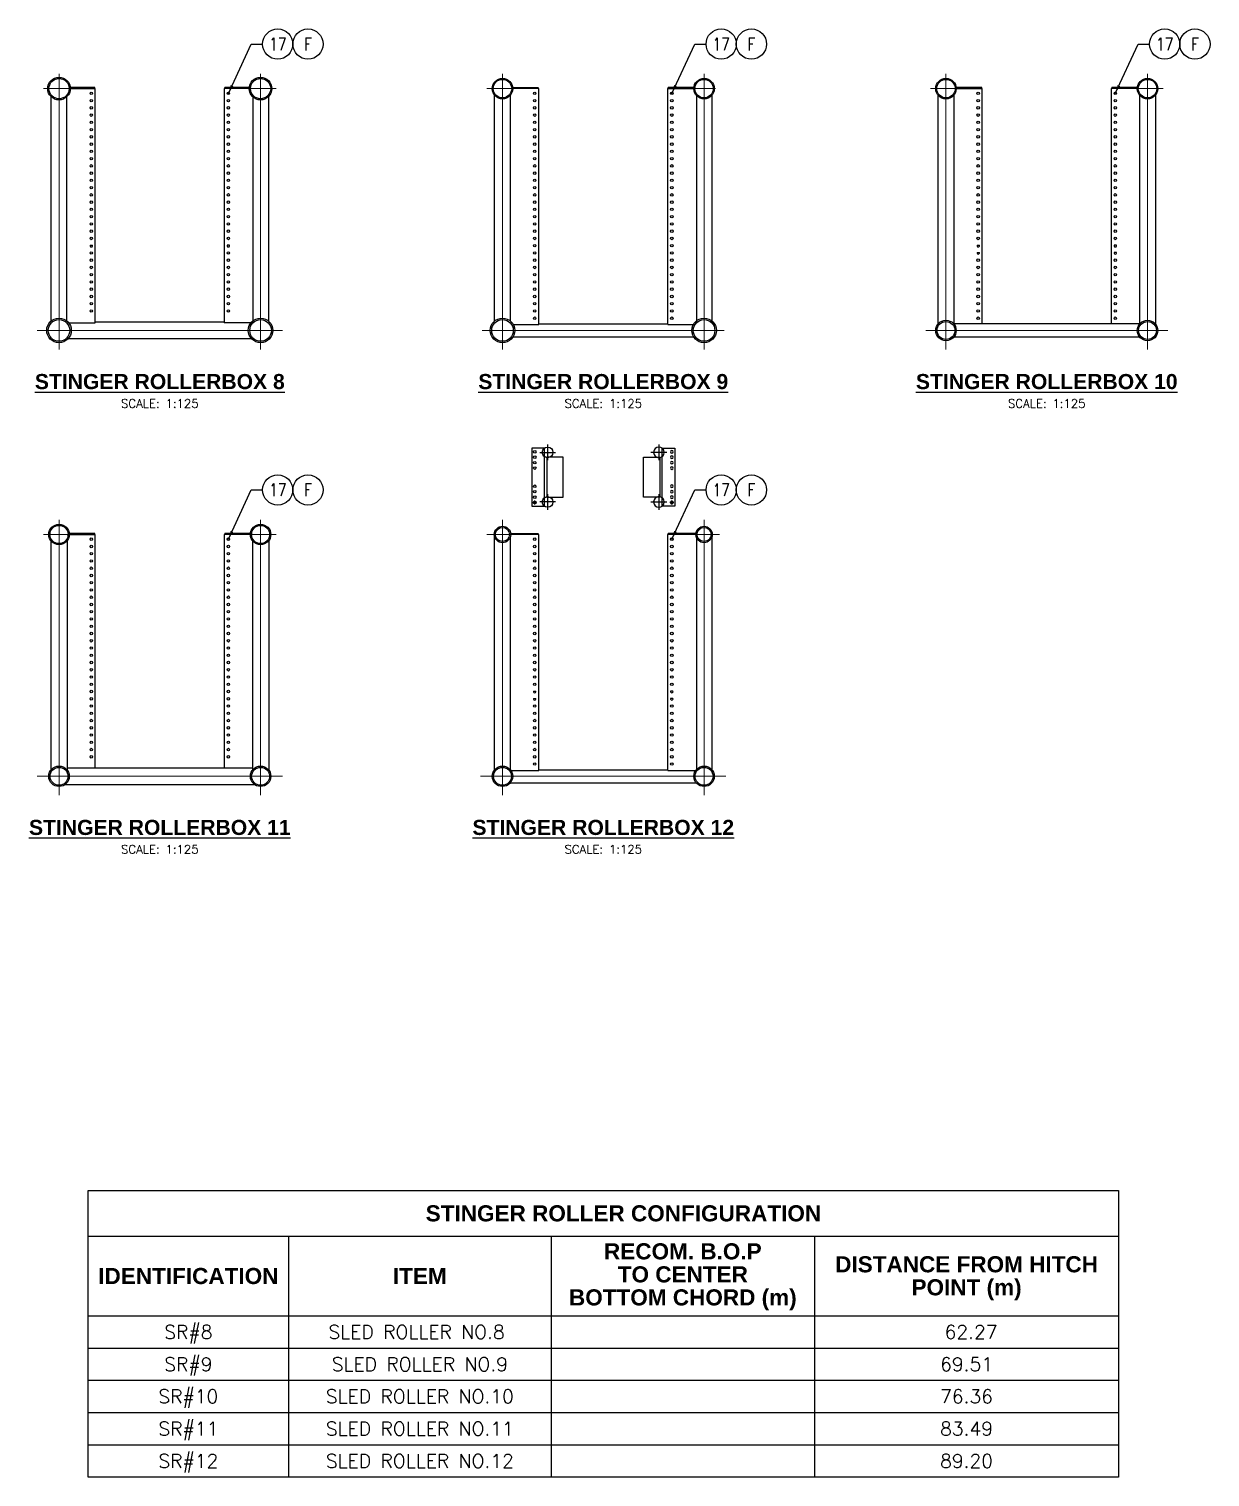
# Model space of a CAD drawing. Header units: millimetres. Extents: x 1177 to 110351, y -48371 to 8578.
# Drawn here: x 81056 to 110351, y -28452 to 7481 of the extents above; entities that cross this region are included whole.
import ezdxf
from ezdxf.enums import TextEntityAlignment as Align

# ---------------------------------------------------------------- set-up
doc = ezdxf.new("R2010")
doc.units = ezdxf.units.MM
doc.linetypes.add('CENTER', pattern=[50.8, 31.75, -6.35, 6.35, -6.35])
doc.linetypes.add('HIDDEN', pattern=[9.525, 6.35, -3.175])
doc.layers.add('CENTRELINES', color=1, linetype='CENTER', lineweight=5)
for name, color, linetype in [('DIM', 1, 'Continuous'), ('PH-20C6', 7, 'HIDDEN'), ('TEXT25', 3, 'Continuous')]:
    doc.layers.add(name, color=color, linetype=linetype)
doc.styles.add('ARIALBOLD', font='arialbd.ttf')
doc.styles.add('ROMAND', font='romand.shx', dxfattribs={"width": 0.8})
doc.styles.add('ROMANS', font='simplex.shx', dxfattribs={"width": 0.8})
doc.dimstyles.new('125', dxfattribs={"dimscale": 125, "dimtxt": 1.7, "dimasz": 1.7, "dimexe": 1, "dimexo": 1, "dimgap": 1, "dimtad": 3, "dimdec": 0, "dimdsep": 46, "dimtxsty": 'ROMANS', "dimcen": 2.5, "dimclrd": 1, "dimclre": 1, "dimclrt": 2, "dimadec": 0, "dimazin": 0, "dimtfac": 1, "dimtdec": 0, "dimtmove": 0, "dimatfit": 3, "dimfxl": 2, "dimtolj": 1, "dimtzin": 0, "dimarcsym": 0})

# ---------------------------------------------------------------- blocks, each defined once
blk = doc.blocks.new('tip_roller')
at = {"ltscale": 0.1}
for p, q in [((320, 1442), (320, 1048)), ((123, 1245), (517, 1245)), ((-47, 0), (47, 0)), ((0, -47), (0, 47)), ((517, 15), (123, 15)), ((320, 212), (320, -182))]:
    blk.add_line(p, q, dxfattribs=at)
for points in [[(-75, -90), (242, -90), (242, 1350), (-75, 1350)], [(300, 131), (701, 131), (701, 1129), (300, 1129)]]:
    blk.add_lwpolyline(points, close=True)
for centre, radius in [((0, 1260), 31.5), ((0, 1125), 31.5), ((320, 1245), 132), ((0, 990), 31.5), ((0, 855), 31.5), ((0, 405), 31.5), ((0, 270), 31.5), ((0, 135), 31.5), ((0, 0), 31.5), ((320, 15), 132)]:
    blk.add_circle(centre, radius)
blk = doc.blocks.new('A3 - TAGG')
at = {"layer": 'TEXT25'}
blk.add_circle((0, 0), 3, dxfattribs=at)
at = {"layer": 'TEXT25', "style": 'ROMAND', "width": 0.8}
blk.add_attdef('1', text='', height=2.5, dxfattribs=at).set_placement((0, 0), align=Align.MIDDLE_CENTER)
blk = doc.blocks.new('section_8')
for p, q in [((-2703, 5808), (-2703, 227)), ((-1612, 6025), (-2246, 6025)), ((-2246, 6025), (-2246, 6000)), ((-2246, 6000), (-1600, 6000)), ((-1612, 6000), (-1612, 6025)), ((-1600, 189), (-1600, 6000)), ((2246, 6000), (1600, 6000)), ((1600, 6000), (1600, 189)), ((1612, 6025), (1612, 6000)), ((2246, 6025), (1612, 6025)), ((2246, 6000), (2246, 6025)), ((2703, 227), (2703, 5848)), ((1600, 203), (-1600, 203)), ((-2273, -203), (2273, -203))]:
    blk.add_line(p, q)
at = {"extrusion": (0, 1, 0)}
for p, q in [((-2311, 5794), (-2311, 239)), ((-1612, 6000), (-1612, 6025)), ((1612, 6000), (1612, 6025)), ((2311, 5830), (2311, 239)), ((-1729, 2114), (-1671, 2114)), ((1729, 2114), (1671, 2114)), ((-2261, 189), (-1600, 189)), ((2261, 189), (1600, 189))]:
    blk.add_line(p, q, dxfattribs=at)
at = {"ltscale": 0.5}
for centre, radius in [((-2500, 6000), 280), ((-2500, 6000), 251), ((2500, 6000), 280), ((2500, 6000), 251)]:
    blk.add_circle(centre, radius, dxfattribs=at)
for centre, radius in [((-1700, 5883), 31), ((1700, 5883), 31), ((-1700, 5703), 31), ((-1700, 5523), 31), ((1700, 5703), 31), ((1700, 5523), 31), ((-1700, 5343), 31), ((-1700, 5163), 31), ((1700, 5343), 31), ((1700, 5163), 31), ((-1700, 4983), 31), ((-1700, 4803), 31), ((1700, 4983), 31), ((1700, 4803), 31), ((-1700, 4623), 31), ((-1700, 4443), 31), ((1700, 4623), 31), ((1700, 4443), 31), ((-1700, 4263), 31), ((-1700, 4083), 31), ((1700, 4263), 31), ((1700, 4083), 31), ((-1700, 3903), 31), ((-1700, 3723), 31), ((1700, 3903), 31), ((1700, 3723), 31), ((-1700, 3543), 31), ((-1700, 3363), 31), ((1700, 3543), 31), ((1700, 3363), 31), ((-1700, 3183), 31), ((-1700, 3003), 31), ((1700, 3183), 31), ((1700, 3003), 31), ((-1700, 2823), 31), ((-1700, 2643), 31), ((1700, 2823), 31), ((1700, 2643), 31), ((-1700, 2463), 31), ((-1700, 2283), 31), ((1700, 2463), 31), ((1700, 2283), 31), ((-1700, 1923), 31), ((1700, 1923), 31), ((-1700, 1743), 31), ((-1700, 1563), 31), ((1700, 1743), 31), ((1700, 1563), 31), ((-1700, 1383), 31), ((-1700, 1203), 31), ((1700, 1383), 31), ((1700, 1203), 31), ((-1700, 1023), 31), ((-1700, 843), 31), ((1700, 1023), 31), ((1700, 843), 31), ((-1700, 663), 31), ((-1700, 483), 31), ((1700, 663), 31), ((1700, 483), 31), ((-2500, 0), 305), ((-2500, 0), 268), ((2500, 0), 305), ((2500, 0), 268)]:
    blk.add_circle(centre, radius)
for centre, radius, start, end in [((2500, 6000), 254, 216.8699, 223.5475), ((-1700, 2103), 31, 158.8985, 21.1015), ((1700, 2103), 31, 158.8985, 21.1015)]:
    blk.add_arc(centre, radius, start, end)
at = {"layer": 'CENTRELINES', "color": 1, "linetype": 'CENTER', "ltscale": 0.4}
for p, q in [((-2500, 6365), (-2500, -470)), ((2500, 6365), (2500, -470)), ((-2886, 6000), (-2114, 6000)), ((2886, 6000), (2114, 6000)), ((3042, 0), (-3042, 0))]:
    blk.add_line(p, q, dxfattribs=at)
blk = doc.blocks.new('section_9')
at = {"extrusion": (0, 1, 0)}
for p, q in [((-2703, 5848), (-2703, 227)), ((-2311, 5830), (-2311, 239)), ((-2246, 6025), (-2246, 6000)), ((-2246, 6025), (-1612, 6025)), ((-1600, 6000), (-2246, 6000)), ((-1612, 6000), (-1612, 6025)), ((-1600, 144), (-1600, 6000)), ((1600, 144), (1600, 6000)), ((1600, 6000), (2246, 6000)), ((2246, 6025), (1612, 6025)), ((1612, 6000), (1612, 6025)), ((2246, 6000), (2246, 6025)), ((2311, 5830), (2311, 191)), ((2703, 176), (2703, 5848)), ((-2231, 144), (-1600, 144)), ((-1600, 162), (1600, 162)), ((1600, 144), (2273, 144)), ((-2242, -162), (2286, -162))]:
    blk.add_line(p, q, dxfattribs=at)
for centre, radius in [((-2500, 6000), 254), ((-2500, 6000), 229), ((2500, 6000), 254), ((2500, 6000), 229), ((-1700, 5883), 31), ((1700, 5883), 31), ((-1700, 5703), 31), ((-1700, 5523), 31), ((1700, 5703), 31), ((1700, 5523), 31), ((-1700, 5343), 31), ((-1700, 5163), 31), ((1700, 5343), 31), ((1700, 5163), 31), ((-1700, 4983), 31), ((-1700, 4803), 31), ((1700, 4983), 31), ((1700, 4803), 31), ((-1700, 4623), 31), ((-1700, 4443), 31), ((1700, 4623), 31), ((1700, 4443), 31), ((-1700, 4263), 31), ((-1700, 4083), 31), ((1700, 4263), 31), ((1700, 4083), 31), ((-1700, 3903), 31), ((-1700, 3723), 31), ((1700, 3903), 31), ((1700, 3723), 31), ((-1700, 3543), 31), ((-1700, 3363), 31), ((1700, 3543), 31), ((1700, 3363), 31), ((-1700, 3183), 31), ((-1700, 3003), 31), ((1700, 3183), 31), ((1700, 3003), 31), ((-1700, 2823), 31), ((-1700, 2643), 31), ((1700, 2823), 31), ((1700, 2643), 31), ((-1700, 2463), 31), ((-1700, 2283), 31), ((1700, 2463), 31), ((1700, 2283), 31), ((-1700, 2103), 31), ((-1700, 1923), 31), ((1700, 2103), 31), ((1700, 1923), 31), ((-1700, 1743), 31), ((-1700, 1563), 31), ((1700, 1743), 31), ((1700, 1563), 31), ((-1700, 1383), 31), ((-1700, 1203), 31), ((1700, 1383), 31), ((1700, 1203), 31), ((-1700, 1023), 31), ((-1700, 843), 31), ((1700, 1023), 31), ((1700, 843), 31), ((-1700, 663), 31), ((-1700, 483), 31), ((1700, 663), 31), ((1700, 483), 31), ((-1700, 303), 31), ((1700, 303), 31)]:
    blk.add_circle(centre, radius)
at = {"ltscale": 0.5}
for centre, radius in [((-2500, 0), 305), ((-2500, 0), 268), ((2500, 0), 305), ((2500, 0), 268)]:
    blk.add_circle(centre, radius, dxfattribs=at)
at = {"layer": 'CENTRELINES', "color": 1, "linetype": 'CENTER', "ltscale": 0.4}
for p, q in [((-2500, 6365), (-2500, -470)), ((2500, 6365), (2500, -470)), ((-2886, 6000), (-2114, 6000)), ((2786, 6000), (2114, 6000)), ((3000, 0), (-3000, 0))]:
    blk.add_line(p, q, dxfattribs=at)
blk = doc.blocks.new('section_10')
for p, q in [((-2703, 5848), (-2703, 152)), ((-2297, 152), (-2297, 5848)), ((-1612, 6025), (-2246, 6025)), ((-2246, 6025), (-2246, 6000)), ((-2246, 6000), (-1600, 6000)), ((-1612, 6000), (-1612, 6025)), ((-1600, 162), (-1600, 6000)), ((2246, 6000), (1600, 6000)), ((1600, 6000), (1600, 162)), ((1613, 6025), (1613, 6000)), ((2246, 6025), (1613, 6025)), ((2246, 6000), (2246, 6025)), ((2297, 5848), (2297, 152)), ((2703, 152), (2703, 5848)), ((2304, 162), (-2304, 162)), ((-2304, -162), (2304, -162))]:
    blk.add_line(p, q)
at = {"extrusion": (0, 1, 0)}
for p, q in [((-1729, 2114), (-1671, 2114)), ((-1729, 1934), (-1671, 1934)), ((1729, 2114), (1671, 2114)), ((1729, 1934), (1671, 1934))]:
    blk.add_line(p, q, dxfattribs=at)
for centre, radius in [((-2500, 6000), 254), ((-2500, 6000), 229), ((2500, 6000), 254), ((2500, 6000), 229), ((-1700, 5883), 31), ((1700, 5883), 31), ((-1700, 5703), 31), ((-1700, 5523), 31), ((1700, 5703), 31), ((1700, 5523), 31), ((-1700, 5343), 31), ((-1700, 5163), 31), ((1700, 5343), 31), ((1700, 5163), 31), ((-1700, 4983), 31), ((-1700, 4803), 31), ((1700, 4983), 31), ((1700, 4803), 31), ((-1700, 4623), 31), ((-1700, 4443), 31), ((1700, 4623), 31), ((1700, 4443), 31), ((-1700, 4263), 31), ((-1700, 4083), 31), ((1700, 4263), 31), ((1700, 4083), 31), ((-1700, 3903), 31), ((-1700, 3723), 31), ((1700, 3903), 31), ((1700, 3723), 31), ((-1700, 3543), 31), ((-1700, 3363), 31), ((1700, 3543), 31), ((1700, 3363), 31), ((-1700, 3183), 31), ((-1700, 3003), 31), ((1700, 3183), 31), ((1700, 3003), 31), ((-1700, 2823), 31), ((-1700, 2643), 31), ((1700, 2823), 31), ((1700, 2643), 31), ((-1700, 2463), 31), ((-1700, 2283), 31), ((1700, 2463), 31), ((1700, 2283), 31), ((-1700, 1743), 31), ((-1700, 1563), 31), ((1700, 1743), 31), ((1700, 1563), 31), ((-1700, 1383), 31), ((-1700, 1203), 31), ((1700, 1383), 31), ((1700, 1203), 31), ((-1700, 1023), 31), ((-1700, 843), 31), ((1700, 1023), 31), ((1700, 843), 31), ((-1700, 663), 31), ((-1700, 483), 31), ((1700, 663), 31), ((1700, 483), 31), ((-2500, 0), 254), ((-2500, 0), 222), ((-1700, 303), 31), ((1700, 303), 31), ((2500, 0), 254), ((2500, 0), 222)]:
    blk.add_circle(centre, radius)
for centre in [(-1700, 2103), (-1700, 1923), (1700, 2103), (1700, 1923)]:
    blk.add_arc(centre, 31, 158.8985, 21.1015)
at = {"layer": 'CENTRELINES', "color": 1, "linetype": 'CENTER', "ltscale": 0.4}
for p, q in [((-2500, 6365), (-2500, -470)), ((2500, 6365), (2500, -470)), ((-2886, 6000), (-2114, 6000)), ((2886, 6000), (2114, 6000)), ((3000, 0), (-3000, 0))]:
    blk.add_line(p, q, dxfattribs=at)
blk = doc.blocks.new('section_11')
for p, q in [((-2703, 6000), (-2754, 6000)), ((-2703, 5848), (-2703, 152)), ((-2297, 6000), (-1600, 6000)), ((-2297, 5848), (-2297, 152)), ((-2246, 6000), (-2275, 6000)), ((-1612, 6025), (-2242, 6025)), ((-2242, 6025), (-2242, 6000)), ((-1612, 6000), (-1612, 6025)), ((-1600, 203), (-1600, 6000)), ((1600, 6000), (1600, 203)), ((2297, 6000), (1600, 6000)), ((2243, 6025), (1613, 6025)), ((1613, 6025), (1613, 6000)), ((2243, 6025), (2243, 6000)), ((2275, 6000), (2246, 6000)), ((2297, 5848), (2297, 152)), ((2703, 5848), (2703, 152)), ((2297, 203), (-2297, 203)), ((-2348, -203), (2348, -203))]:
    blk.add_line(p, q)
for centre, radius in [((-2500, 6000), 254), ((-2500, 6000), 225), ((2500, 6000), 254), ((2500, 6000), 225), ((-1700, 5883), 31), ((1700, 5883), 31), ((-1700, 5703), 31), ((-1700, 5523), 31), ((1700, 5703), 31), ((1700, 5523), 31), ((-1700, 5343), 31), ((-1700, 5163), 31), ((1700, 5343), 31), ((1700, 5163), 31), ((-1700, 4983), 31), ((-1700, 4803), 31), ((1700, 4983), 31), ((1700, 4803), 31), ((-1700, 4623), 31), ((-1700, 4443), 31), ((1700, 4623), 31), ((1700, 4443), 31), ((-1700, 4263), 31), ((-1700, 4083), 31), ((1700, 4263), 31), ((1700, 4083), 31), ((-1700, 3903), 31), ((-1700, 3723), 31), ((1700, 3903), 31), ((1700, 3723), 31), ((-1700, 3543), 31), ((-1700, 3363), 31), ((1700, 3543), 31), ((1700, 3363), 31), ((-1700, 3183), 31), ((-1700, 3003), 31), ((1700, 3183), 31), ((1700, 3003), 31), ((-1700, 2823), 31), ((-1700, 2643), 31), ((1700, 2823), 31), ((1700, 2643), 31), ((-1700, 2463), 31), ((-1700, 2283), 31), ((1700, 2463), 31), ((1700, 2283), 31), ((-1700, 2103), 31), ((-1700, 1923), 31), ((1700, 2103), 31), ((1700, 1923), 31), ((-1700, 1743), 31), ((-1700, 1563), 31), ((1700, 1743), 31), ((1700, 1563), 31), ((-1700, 1383), 31), ((-1700, 1203), 31), ((1700, 1383), 31), ((1700, 1203), 31), ((-1700, 1023), 31), ((-1700, 843), 31), ((1700, 1023), 31), ((1700, 843), 31), ((-1700, 663), 31), ((-1700, 483), 31), ((1700, 663), 31), ((1700, 483), 31), ((-2500, 0), 254), ((-2500, 0), 222), ((2500, 0), 254), ((2500, 0), 222)]:
    blk.add_circle(centre, radius)
at = {"layer": 'CENTRELINES', "color": 1, "linetype": 'CENTER', "ltscale": 0.4}
for p, q in [((-2500, 6365), (-2500, -470)), ((2500, 6365), (2500, -470)), ((-2886, 6000), (-2114, 6000)), ((2886, 6000), (2114, 6000)), ((3042, 0), (-3042, 0))]:
    blk.add_line(p, q, dxfattribs=at)
blk = doc.blocks.new('section_12')
h = blk.add_hatch(color=256)
edge = h.paths.add_edge_path()
edge.add_arc((-2500, 0), 254, 0, 360)
edge = h.paths.add_edge_path(flags=17)
edge.add_arc((-2500, 0), 222, 0, 360)
h = blk.add_hatch(color=256)
edge = h.paths.add_edge_path()
edge.add_arc((2500, 0), 254, 0, 360)
edge = h.paths.add_edge_path(flags=17)
edge.add_arc((2500, 0), 222, 0, 360)
at = {"extrusion": (0, 1, 0)}
for p, q in [((-2703, 6000), (-2703, 152)), ((-2311, 5925), (-2311, 170)), ((-2297, 6025), (-2297, 6000)), ((-2297, 6025), (-1612, 6025)), ((-1600, 6000), (-2297, 6000)), ((-1612, 6000), (-1612, 6025)), ((-1600, 144), (-1600, 6000)), ((1600, 144), (1600, 6000)), ((2297, 6000), (1600, 6000)), ((2297, 6025), (1613, 6025)), ((1613, 6000), (1613, 6025)), ((2297, 6000), (2297, 6025)), ((2311, 5925), (2311, 170)), ((2703, 152), (2703, 6000)), ((-1729, 2114), (-1671, 2114)), ((-1729, 1934), (-1671, 1934)), ((1729, 2114), (1671, 2114)), ((1729, 1934), (1671, 1934)), ((-2290, 144), (-1600, 144)), ((-1600, 162), (1600, 162)), ((1600, 144), (2290, 144)), ((-2304, -162), (2304, -162))]:
    blk.add_line(p, q, dxfattribs=at)
for centre, radius in [((-2500, 6000), 203), ((-2500, 6000), 175), ((2500, 6000), 203), ((2500, 6000), 175), ((-1700, 5883), 31), ((1700, 5883), 31), ((-1700, 5703), 31), ((-1700, 5523), 31), ((1700, 5703), 31), ((1700, 5523), 31), ((-1700, 5343), 31), ((-1700, 5163), 31), ((1700, 5343), 31), ((1700, 5163), 31), ((-1700, 4983), 31), ((-1700, 4803), 31), ((1700, 4983), 31), ((1700, 4803), 31), ((-1700, 4623), 31), ((-1700, 4443), 31), ((1700, 4623), 31), ((1700, 4443), 31), ((-1700, 4263), 31), ((-1700, 4083), 31), ((1700, 4263), 31), ((1700, 4083), 31), ((-1700, 3903), 31), ((-1700, 3723), 31), ((1700, 3903), 31), ((1700, 3723), 31), ((-1700, 3543), 31), ((-1700, 3363), 31), ((1700, 3543), 31), ((1700, 3363), 31), ((-1700, 3183), 31), ((-1700, 3003), 31), ((1700, 3183), 31), ((1700, 3003), 31), ((-1700, 2823), 31), ((-1700, 2643), 31), ((1700, 2823), 31), ((1700, 2643), 31), ((-1700, 2463), 31), ((-1700, 2283), 31), ((1700, 2463), 31), ((1700, 2283), 31), ((-1700, 1743), 31), ((-1700, 1563), 31), ((1700, 1743), 31), ((1700, 1563), 31), ((-1700, 1383), 31), ((-1700, 1203), 31), ((1700, 1383), 31), ((1700, 1203), 31), ((-1700, 1023), 31), ((-1700, 843), 31), ((1700, 1023), 31), ((1700, 843), 31), ((-1700, 663), 31), ((-1700, 483), 31), ((1700, 663), 31), ((1700, 483), 31), ((-2500, 0), 254), ((-2500, 0), 222), ((-1700, 303), 31), ((1700, 303), 31), ((2500, 0), 254), ((2500, 0), 222)]:
    blk.add_circle(centre, radius)
for centre in [(-1700, 2103), (-1700, 1923), (1700, 2103), (1700, 1923)]:
    blk.add_arc(centre, 31, 158.8985, 21.1015)
at = {"layer": 'CENTRELINES', "color": 1, "linetype": 'CENTER', "ltscale": 0.4}
for p, q in [((-2500, 6365), (-2500, -470)), ((2500, 6365), (2500, -470)), ((-2886, 6000), (-2114, 6000)), ((2886, 6000), (2114, 6000)), ((3042, 0), (-3042, 0))]:
    blk.add_line(p, q, dxfattribs=at)
at = {"layer": 'PH-20C6', "extrusion": (0, 1, 0)}
blk.add_line((-2297, 162), (-2297, 152), dxfattribs=at)
at = {"layer": 'PH-20C6'}
blk.add_open_spline([(-2297, 162), (-2297, 162), (-2297, 162), (-2298, 161), (-2298, 160), (-2299, 159), (-2300, 158), (-2301, 157)], degree=3, knots=[58.295549, 58.295549, 58.295549, 58.295549, 72.869436, 72.869436, 87.443323, 87.443323, 95.956014, 95.956014, 95.956014, 95.956014], dxfattribs=at)

msp = doc.modelspace()

# ---------------------------------------------------------------- linework, layer by layer
at = {"color": 3}
for p, q in [((82520.5, -22474.4), (108080.9, -22474.4)), ((87497, -22474.4), (87497, -28451.9)), ((94004.9, -22474.4), (94004.9, -28451.9)), ((100542.9, -22474.4), (100542.9, -28451.9)), ((82520.5, -24451.9), (108080.9, -24451.9))]:
    msp.add_line(p, q, dxfattribs=at)
at = {"color": 1}
for p, q in [((82520.5, -25251.9), (108080.9, -25251.9)), ((82520.5, -26051.9), (108080.9, -26051.9)), ((82520.5, -26851.9), (108080.9, -26851.9)), ((82520.5, -27651.9), (108080.9, -27651.9))]:
    msp.add_line(p, q, dxfattribs=at)
at = {"color": 3}
msp.add_lwpolyline([(82520.5, -28451.9), (82520.5, -21341.9), (108080.9, -21341.9), (108080.9, -28451.9)], close=True, dxfattribs=at)

# ---------------------------------------------------------------- block references
for name, p in [('section_8', (84300.7, 0)), ('section_9', (95300.7, 0)), ('section_10', (106300.7, 0)), ('tip_roller', (93600.7, -4270.9)), ('section_11', (84300.7, -11063.4)), ('section_12', (95300.7, -11063.4))]:
    msp.add_blockref(name, p)
at = {"xscale": -1}
msp.add_blockref('tip_roller', (97000.7, -4271), dxfattribs=at)
at = {"layer": 'DIM', "xscale": 125, "yscale": 125, "zscale": 125}
for p, values in [((87225.6, 7105.8), {'1': '17'}), ((87975.6, 7105.8), {'1': 'F'}), ((98225.6, 7105.8), {'1': '17'}), ((98975.6, 7105.8), {'1': 'F'}), ((109225.6, 7105.8), {'1': '17'}), ((109975.6, 7105.8), {'1': 'F'}), ((87225.6, -3957.6), {'1': '17'}), ((87975.6, -3957.6), {'1': 'F'}), ((98225.6, -3957.6), {'1': '17'}), ((98975.6, -3957.6), {'1': 'F'})]:
    msp.add_blockref('A3 - TAGG', p, dxfattribs=at).add_auto_attribs(values)

# ---------------------------------------------------------------- texts
at = {"layer": 'DIM', "color": 3, "style": 'ARIALBOLD'}
for s, p in [('STINGER ROLLER CONFIGURATION', (95800.7, -21908.1)), ('RECOM. B.O.P', (97273.9, -22851.2)), ('DISTANCE FROM HITCH', (104311.9, -23172.4)), ('IDENTIFICATION', (85008.7, -23463.1)), ('ITEM', (90750.9, -23463.1)), ('TO CENTER', (97273.9, -23422.4)), ('POINT (m)', (104311.9, -23743.6)), ('BOTTOM CHORD (m)', (97273.9, -23993.6))]:
    msp.add_text(s, height=400, dxfattribs=at).set_placement(p, align=Align.MIDDLE_CENTER)
at = {"layer": 'DIM', "color": 2, "style": 'ROMANS'}
for s, p in [('SR#8', (85008.7, -24851.9)), ('SLED ROLLER NO.8', (90670, -24851.9)), ('62.27', (104423.6, -24851.9)), ('SR#9', (85008.7, -25651.9)), ('SLED ROLLER NO.9', (90750.9, -25651.9)), ('69.51', (104311.9, -25651.9)), ('SR#10', (85008.7, -26451.9)), ('SLED ROLLER NO.10', (90750.9, -26451.9)), ('76.36', (104311.9, -26451.9)), ('SR#11', (85008.7, -27251.9)), ('SLED ROLLER NO.11', (90750.9, -27251.9)), ('83.49', (104311.9, -27251.9)), ('SR#12', (85008.7, -28051.9)), ('SLED ROLLER NO.12', (90750.9, -28051.9)), ('89.20', (104311.9, -28051.9))]:
    msp.add_text(s, height=340, dxfattribs=at).set_placement(p, align=Align.MIDDLE_CENTER)
at = {"layer": 'DIM', "color": 3, "char_height": 375, "attachment_point": 5, "style": 'ARIALBOLD'}
for s, insert, width in [('{\\L\\A1;STINGER ROLLERBOX 8\\P}\\C2;\\Fromans|c0;\\H0.5667x;\\A1;SCALE: 1:125', (84300.7, -1500), 6224.073), ('{\\L\\A1;STINGER ROLLERBOX 9\\P}\\C2;\\Fromans|c0;\\H0.5667x;\\A1;SCALE: 1:125', (95300.7, -1500), 6224.073), ('{\\L\\A1;STINGER ROLLERBOX 10\\P}\\C2;\\Fromans|c0;\\H0.5667x;\\A1;SCALE: 1:125', (106300.7, -1500), 6967.915), ('{\\L\\A1;STINGER ROLLERBOX 11\\P}\\C2;\\Fromans|c0;\\H0.5667x;\\A1;SCALE: 1:125', (84300.7, -12563.4), 6967.915), ('{\\L\\A1;STINGER ROLLERBOX 12\\P}\\C2;\\Fromans|c0;\\H0.5667x;\\A1;SCALE: 1:125', (95300.7, -12563.4), 6967.915)]:
    msp.add_mtext(s, dxfattribs=dict(at, insert=insert, width=width))

# ---------------------------------------------------------------- leaders
at = {"layer": 'DIM', "color": 5}
for points in [[(86000.7, 5882.9), (86568.3, 7105.8), (86850.6, 7105.8)], [(97000.7, 5882.9), (97568.3, 7105.8), (97850.6, 7105.8)], [(108000.7, 5882.9), (108568.3, 7105.8), (108850.6, 7105.8)], [(86000.7, -5180.5), (86568.3, -3957.6), (86850.6, -3957.6)], [(97000.7, -5180.5), (97568.3, -3957.6), (97850.6, -3957.6)]]:
    msp.add_leader(points, dimstyle='125', dxfattribs=at)

doc.saveas('drawing.dxf')
